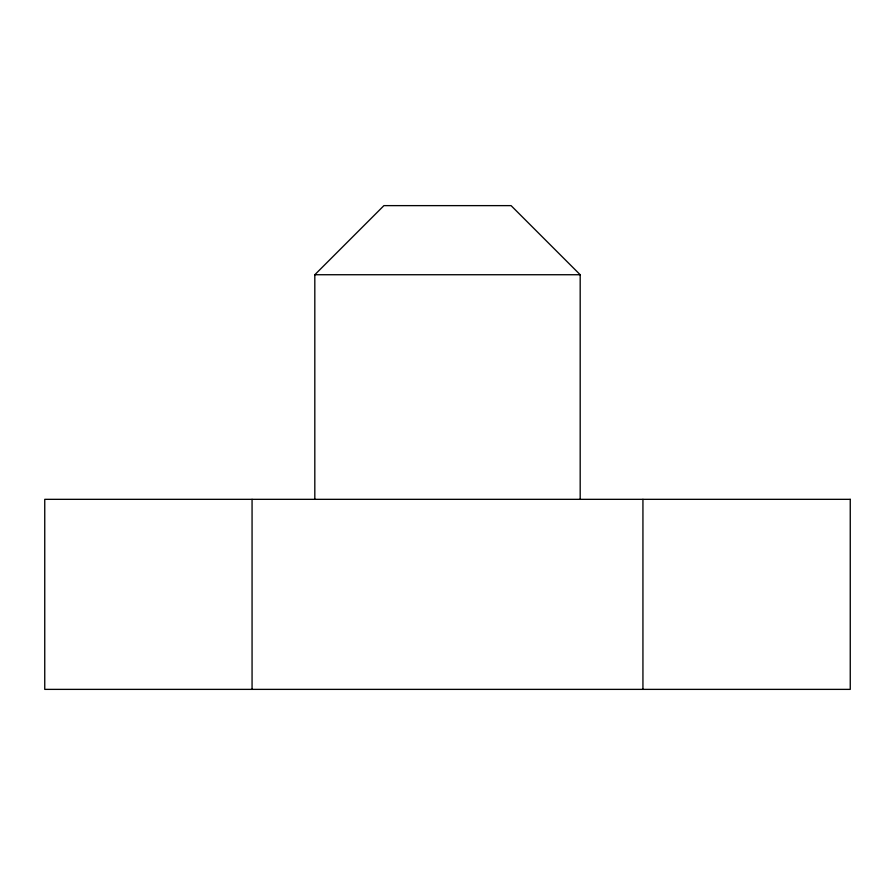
<?xml version="1.0" encoding="UTF-8"?>
<svg xmlns="http://www.w3.org/2000/svg" width="895" height="895" viewBox="0 0 895 895"><rect width="100%" height="100%" fill="white"/><g stroke="black" fill="none" stroke-linecap="round" stroke-linejoin="round"><path stroke-width="1.34" d="M314.816 499.399L314.816 274.731L383.921 205.626L511.079 205.626L580.184 274.731L580.184 499.399M314.816 274.731L580.184 274.731M642.934 499.332L642.934 689.374M252.066 499.332L252.066 689.374M850.25 499.332L44.75 499.332L44.75 689.374L850.25 689.374L850.25 499.332"/></g></svg>
